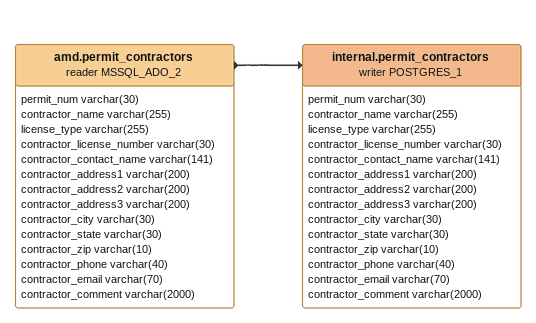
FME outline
amd.permit_contractors (reader MSSQL_ADO_2)
    attributes: permit_num varchar(30), contractor_name varchar(255), license_type varchar(255), contractor_license_number varchar(30), contractor_contact_name varchar(141), contractor_address1 varchar(200), contractor_address2 varchar(200), contractor_address3 varchar(200), contractor_city varchar(30), contractor_state varchar(30), contractor_zip varchar(10), contractor_phone varchar(40), contractor_email varchar(70), contractor_comment varchar(2000)
    -> internal.permit_contractors (writer POSTGRES_1)
internal.permit_contractors (writer POSTGRES_1)
    attributes: permit_num varchar(30), contractor_name varchar(255), license_type varchar(255), contractor_license_number varchar(30), contractor_contact_name varchar(141), contractor_address1 varchar(200), contractor_address2 varchar(200), contractor_address3 varchar(200), contractor_city varchar(30), contractor_state varchar(30), contractor_zip varchar(10), contractor_phone varchar(40), contractor_email varchar(70), contractor_comment varchar(2000)
